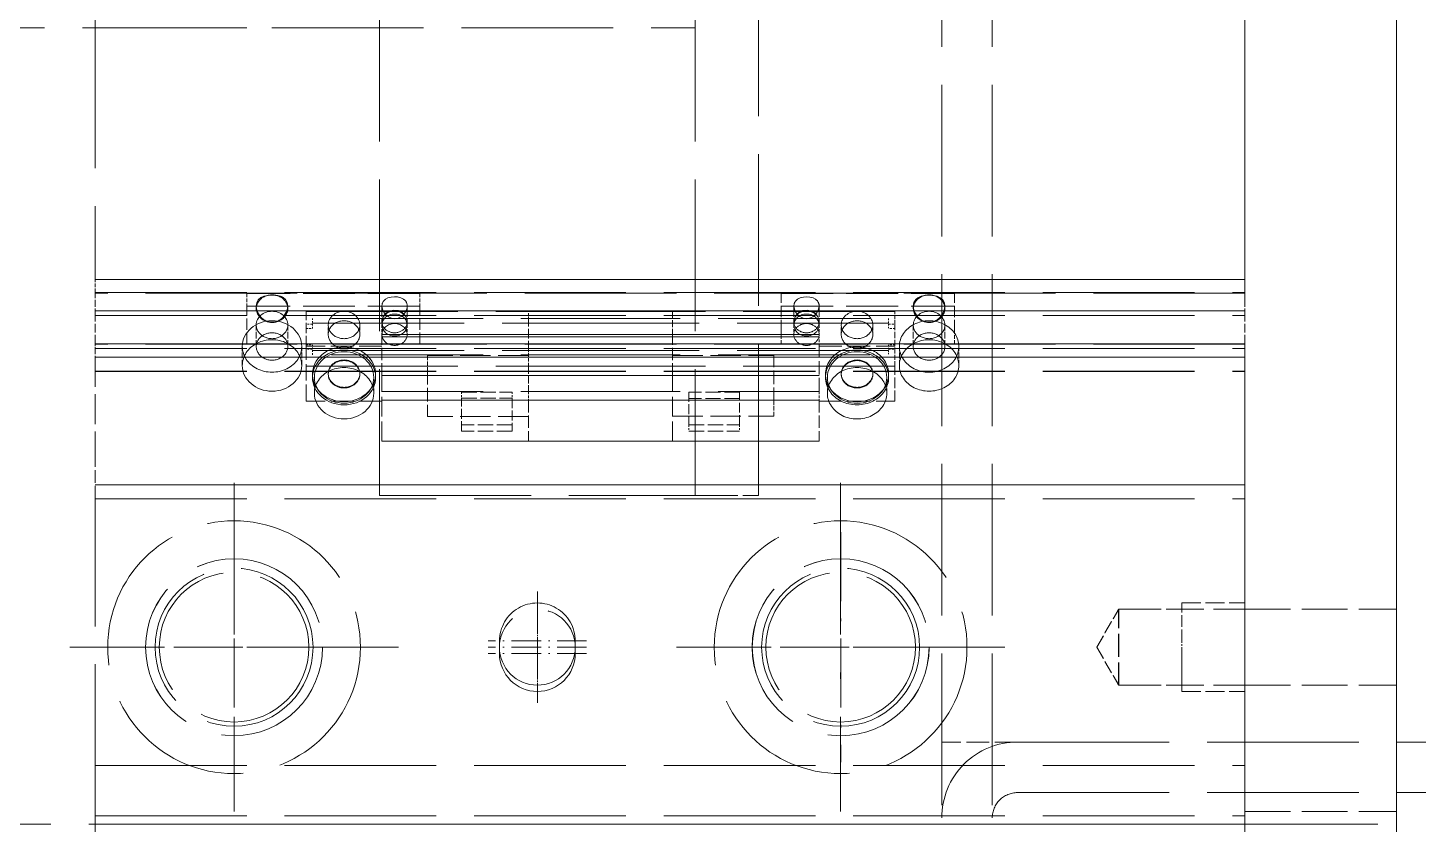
# Model space of a CAD drawing. Extents: x 0 to 18500, y -51 to 3802.
# Drawn here: x 3331 to 3441, y 2669 to 2732 of the extents above; entities that cross this region are included whole.
import ezdxf

# ---------------------------------------------------------------- set-up
doc = ezdxf.new("R2010")
doc.units = 0
doc.header["$MEASUREMENT"] = 0
for name, pattern in [('CENTER-HOKUTO', [23, 20, -1, 1, -1]), ('DASHDOT', [18.5, 12, -3, 0.5, -3]), ('DASHED', [15, 12, -3]), ('HIDDEN-HOKUTO', [3.8, 2.5, -1.3])]:
    doc.linetypes.add(name, pattern=pattern)
doc.layers.add('AM_7', color=2, linetype='CENTER-HOKUTO')
doc.layers.add('AM_HID', color=1, linetype='HIDDEN-HOKUTO')

msp = doc.modelspace()

# ---------------------------------------------------------------- linework, layer by layer
at = {"layer": 'AM_7', "color": 2, "linetype": 'DASHDOT', "lineweight": 13}
for p, q in [((3347.33289, 2695.9902), (3347.33289, 2669.9902)), ((3395.33289, 2695.9902), (3395.33289, 2669.9902)), ((3360.33289, 2682.9902), (3334.33289, 2682.9902)), ((3408.33289, 2682.9902), (3382.33289, 2682.9902))]:
    msp.add_line(p, q, dxfattribs=at)
at = {"layer": 'AM_7', "color": 2, "linetype": 'DASHDOT', "lineweight": 13, "ltscale": 0.455002}
for p, q in [((3347.33582, 2692.09164), (3347.33582, 2673.89157)), ((3395.33582, 2692.09164), (3395.33582, 2673.89157))]:
    msp.add_line(p, q, dxfattribs=at)
at = {"layer": 'AM_7', "color": 2, "linetype": 'DASHDOT', "lineweight": 13, "ltscale": 0.195001}
for p, q in [((3371.33264, 2687.39011), (3371.33264, 2679.59006)), ((3371.33264, 2686.89011), (3371.33264, 2679.09006)), ((3371.33264, 2686.39011), (3371.33264, 2678.59006))]:
    msp.add_line(p, q, dxfattribs=at)
at = {"layer": 'AM_7', "color": 2, "linetype": 'DASHDOT', "lineweight": 13, "ltscale": 0.454999}
for p, q in [((3356.43567, 2682.99167), (3338.23572, 2682.99167)), ((3404.43567, 2682.99155), (3386.23572, 2682.99155))]:
    msp.add_line(p, q, dxfattribs=at)
at = {"layer": 'AM_7', "color": 2, "linetype": 'DASHDOT', "lineweight": 13, "ltscale": 0.194995}
for p, q in [((3375.23255, 2683.49008), (3367.43274, 2683.49008)), ((3375.23255, 2682.99008), (3367.43274, 2682.99008)), ((3375.23255, 2682.49008), (3367.43274, 2682.49008))]:
    msp.add_line(p, q, dxfattribs=at)
at = {"layer": 'AM_HID', "color": 1, "linetype": 'DASHED', "lineweight": 13}
for p, q in [((3403.3324, 2595.48996), (3403.3324, 3145.48996)), ((3407.3324, 2595.48996), (3407.3324, 3145.48996)), ((3439.33264, 3116.99008), (3439.33264, 2623.99008)), ((3427.33264, 3111.99008), (3427.33264, 2628.99008)), ((3439.33264, 3111.99008), (3439.33264, 2628.99008)), ((3358.83264, 2794.99008), (3358.83264, 2694.99008)), ((3383.83264, 2794.99008), (3383.83264, 2694.99008)), ((3388.83264, 2694.99008), (3388.83264, 2794.99008)), ((3388.83264, 2694.99008), (3388.83264, 2794.99008)), ((3336.33264, 2777.88913), (3336.33264, 2712.09103)), ((3427.33264, 2777.88901), (3427.33264, 2712.09103)), ((3305.33264, 2731.99008), (3383.83264, 2731.99008)), ((3336.33264, 2731.99008), (3358.83264, 2731.99008)), ((3427.33264, 2712.09103), (3336.33264, 2712.09103)), ((3336.33289, 2712.09116), (3427.33289, 2712.09116)), ((3427.33557, 2712.0925), (3336.33557, 2712.0925)), ((3336.33582, 2712.09262), (3427.33582, 2712.09262)), ((3336.33264, 2711.05002), (3427.33264, 2711.05002)), ((3427.33264, 2711.0051), (3336.33264, 2711.0051)), ((3336.33289, 2711.05014), (3427.33289, 2711.05014)), ((3427.33289, 2711.00522), (3336.33289, 2711.00522)), ((3336.33557, 2711.05148), (3427.33557, 2711.05148)), ((3427.33557, 2711.00644), (3336.33557, 2711.00644)), ((3336.33582, 2711.05161), (3427.33582, 2711.05161)), ((3427.33582, 2711.00656), (3336.33582, 2711.00656)), ((3336.33264, 2709.59726), (3427.33264, 2709.59726)), ((3336.33264, 2709.23141), (3427.33264, 2709.23141)), ((3427.33289, 2709.59738), (3336.33289, 2709.59738)), ((3336.33289, 2709.23154), (3427.33289, 2709.23154)), ((3336.33557, 2709.59872), (3427.33557, 2709.59872)), ((3336.33557, 2709.23288), (3427.33557, 2709.23276)), ((3427.33582, 2709.59885), (3336.33582, 2709.59885)), ((3336.33582, 2709.233), (3427.33582, 2709.23288)), ((3353.03553, 2709.5466), (3382.03553, 2709.54648)), ((3382.03553, 2708.98715), (3353.53553, 2708.98727)), ((3399.63294, 2709.54526), (3370.63294, 2709.54526)), ((3370.63294, 2708.98593), (3399.13294, 2708.98593)), ((3353.53553, 2708.63718), (3382.03553, 2708.63718)), ((3399.13294, 2708.63596), (3370.63294, 2708.63596)), ((3427.33264, 2707.00046), (3336.33264, 2707.00046)), ((3427.33264, 2706.95505), (3336.33264, 2706.95505)), ((3336.33289, 2707.00058), (3427.33289, 2707.00058)), ((3427.33289, 2706.95517), (3336.33289, 2706.95517)), ((3427.33557, 2707.00192), (3336.33557, 2707.00192)), ((3427.33557, 2706.95651), (3336.33557, 2706.95651)), ((3427.33582, 2707.00204), (3336.33582, 2707.00204)), ((3427.33582, 2706.95663), (3336.33582, 2706.95663)), ((3359.03553, 2707.72958), (3382.03553, 2707.72958)), ((3359.03553, 2707.54648), (3382.03553, 2707.54648)), ((3393.63294, 2707.72824), (3370.63294, 2707.72824)), ((3393.63294, 2707.54526), (3370.63294, 2707.54526)), ((3336.33264, 2706.63339), (3427.33264, 2706.63327)), ((3336.33264, 2705.94174), (3427.33264, 2705.94174)), ((3336.33289, 2706.63339), (3427.33289, 2706.63339)), ((3427.33289, 2705.94186), (3336.33289, 2705.94186)), ((3336.33557, 2706.63474), (3427.33557, 2706.63474)), ((3336.33557, 2705.94321), (3427.33557, 2705.94321)), ((3336.33582, 2706.63486), (3427.33582, 2706.63486)), ((3427.33582, 2705.94321), (3336.33582, 2705.94333)), ((3353.53553, 2706.4758), (3382.03553, 2706.4758)), ((3382.03553, 2706.1257), (3353.53553, 2706.1257)), ((3399.13294, 2706.47446), (3370.63294, 2706.47446)), ((3370.63294, 2706.12448), (3399.13294, 2706.12448)), ((3336.33264, 2704.81467), (3427.33264, 2704.81467)), ((3336.33289, 2704.81479), (3427.33289, 2704.81479)), ((3336.33557, 2704.81613), (3427.33557, 2704.81613)), ((3336.33582, 2704.81625), (3427.33582, 2704.81625)), ((3353.03553, 2705.2164), (3382.03553, 2705.2164)), ((3399.63294, 2705.21506), (3370.63294, 2705.21506)), ((3359.03553, 2704.47958), (3382.03553, 2704.47958)), ((3393.63294, 2704.47824), (3370.63294, 2704.47824)), ((3382.03553, 2703.2164), (3359.03553, 2703.2164)), ((3359.03553, 2702.53342), (3382.03553, 2702.53342)), ((3370.63294, 2703.21506), (3393.63294, 2703.21506)), ((3393.63294, 2702.53207), (3370.63294, 2702.53207)), ((3359.03553, 2699.28342), (3382.03553, 2699.28342)), ((3393.63294, 2699.28207), (3370.63294, 2699.28207)), ((3336.33289, 2695.82773), (3427.33289, 2695.82761)), ((3427.33557, 2695.82895), (3336.33557, 2695.82907)), ((3336.33264, 2669.64011), (3336.33264, 2694.74008)), ((3336.33264, 2694.74008), (3427.33264, 2694.74008)), ((3358.83264, 2694.99008), (3388.83264, 2694.99008)), ((3358.83557, 2694.99155), (3388.83557, 2694.99155)), ((3427.33264, 2669.63998), (3427.33264, 2694.74008)), ((3409.33313, 2675.4902), (3457.33313, 2675.4902)), ((3409.33411, 2675.49081), (3457.33411, 2675.49081)), ((3336.33264, 2673.64011), (3427.33264, 2673.64011)), ((3409.33313, 2671.4902), (3457.33313, 2671.4902)), ((3336.33264, 2669.64011), (3427.33264, 2669.63998)), ((3437.83557, 2668.99155), (3305.33557, 2668.99155)), ((3427.33557, 2668.99155), (3336.33557, 2668.99155))]:
    msp.add_line(p, q, dxfattribs=at)
at = {"layer": 'AM_HID', "color": 1, "linetype": 'DASHED', "lineweight": 13, "ltscale": 0.026025}
for p, q in [((3336.33264, 2711.05002), (3336.33264, 2712.09103)), ((3427.33264, 2711.05002), (3427.33264, 2712.09103))]:
    msp.add_line(p, q, dxfattribs=at)
at = {"layer": 'AM_HID', "color": 1, "linetype": 'DASHED', "lineweight": 13, "ltscale": 0.045465}
for p, q in [((3336.33264, 2709.23141), (3336.33264, 2711.05002)), ((3427.33264, 2709.23141), (3427.33264, 2711.05002)), ((3427.33264, 2704.81467), (3427.33264, 2706.63327))]:
    msp.add_line(p, q, dxfattribs=at)
at = {"layer": 'AM_HID', "color": 1, "linetype": 'DASHED', "lineweight": 13, "ltscale": 0.025}
for p, q in [((3348.33557, 2710.98154), (3348.33557, 2709.98154)), ((3362.03553, 2710.98154), (3362.03553, 2709.98154)), ((3390.63294, 2706.98019), (3390.63294, 2707.98019)), ((3404.33289, 2706.98019), (3404.33289, 2707.98019)), ((3368.33264, 2682.49008), (3368.33264, 2683.49008)), ((3374.33264, 2683.49008), (3374.33264, 2682.49008))]:
    msp.add_line(p, q, dxfattribs=at)
at = {"layer": 'AM_HID', "color": 1, "linetype": 'DASHED', "lineweight": 13, "ltscale": 0.342499}
for p, q in [((3362.03553, 2710.98154), (3348.33557, 2710.98154)), ((3390.63294, 2710.98019), (3404.33289, 2710.98019)), ((3362.03553, 2709.98154), (3348.33557, 2709.98154)), ((3390.63294, 2709.98019), (3404.33289, 2709.98019)), ((3362.03553, 2706.98154), (3348.33557, 2706.98154)), ((3390.63294, 2706.98019), (3404.33289, 2706.98019))]:
    msp.add_line(p, q, dxfattribs=at)
at = {"layer": 'AM_HID', "color": 1, "linetype": 'DASHED', "lineweight": 13, "ltscale": 0.075}
for p, q in [((3390.63294, 2707.98019), (3390.63294, 2710.98019)), ((3404.33289, 2707.98019), (3404.33289, 2710.98019)), ((3348.33557, 2706.98154), (3348.33557, 2709.98154)), ((3362.03553, 2706.98154), (3362.03553, 2709.98154)), ((3422.33264, 2683.49008), (3422.33264, 2686.49008)), ((3422.33264, 2679.99008), (3422.33264, 2682.99008)), ((3422.33264, 2679.49008), (3422.33264, 2682.49008))]:
    msp.add_line(p, q, dxfattribs=at)
at = {"layer": 'AM_HID', "color": 1, "linetype": 'DASHED', "lineweight": 13, "ltscale": 0.058585}
for p, q in [((3336.33264, 2707.00021), (3336.33264, 2709.3436)), ((3427.33264, 2707.00021), (3427.33264, 2709.3436))]:
    msp.add_line(p, q, dxfattribs=at)
at = {"layer": 'AM_HID', "color": 1, "linetype": 'DASHED', "lineweight": 13, "ltscale": 0.005002}
for p, q in [((3349.08557, 2709.78146), (3349.08557, 2709.98154)), ((3351.58557, 2709.78146), (3351.58557, 2709.98154)), ((3401.08289, 2709.78012), (3401.08289, 2709.98019)), ((3403.58289, 2709.78012), (3403.58289, 2709.98019))]:
    msp.add_line(p, q, dxfattribs=at)
at = {"layer": 'AM_HID', "color": 1, "linetype": 'DASHED', "lineweight": 13, "ltscale": 0.068753}
msp.add_line((3353.03553, 2706.79648), (3353.03553, 2709.5466), dxfattribs=at)
at = {"layer": 'AM_HID', "color": 1, "linetype": 'DASHED', "lineweight": 13, "ltscale": 0.008752}
for p, q in [((3353.53553, 2708.98727), (3353.53553, 2708.63718)), ((3399.13294, 2708.55295), (3399.13294, 2708.20285))]:
    msp.add_line(p, q, dxfattribs=at)
at = {"layer": 'AM_HID', "color": 1, "linetype": 'DASHED', "lineweight": 13, "ltscale": 0.03125}
for p, q in [((3359.03553, 2709.98154), (3359.03553, 2708.73154)), ((3361.03553, 2709.98154), (3361.03553, 2708.73154)), ((3391.63294, 2709.98019), (3391.63294, 2708.73019)), ((3393.63294, 2709.98019), (3393.63294, 2708.73019)), ((3353.68543, 2703.08151), (3353.68543, 2704.33151)), ((3358.38538, 2703.08151), (3358.38538, 2704.33151)), ((3394.28284, 2703.08017), (3394.28284, 2704.33017)), ((3398.98279, 2703.08017), (3398.98279, 2704.33017))]:
    msp.add_line(p, q, dxfattribs=at)
at = {"layer": 'AM_HID', "color": 1, "linetype": 'DASHED', "lineweight": 13, "ltscale": 0.013983}
msp.add_line((3370.63294, 2708.98593), (3370.63294, 2709.54526), dxfattribs=at)
at = {"layer": 'AM_HID', "color": 1, "linetype": 'DASHED', "lineweight": 13, "ltscale": 0.062787}
msp.add_line((3370.63294, 2706.47446), (3370.63294, 2708.98593), dxfattribs=at)
at = {"layer": 'AM_HID', "color": 1, "linetype": 'DASHED', "lineweight": 13, "ltscale": 0.045422}
msp.add_line((3382.03553, 2709.54648), (3382.03553, 2707.72958), dxfattribs=at)
at = {"layer": 'AM_HID', "color": 1, "linetype": 'DASHED', "lineweight": 13, "ltscale": 0.010825}
for p, q in [((3399.13294, 2708.98593), (3399.13294, 2708.55295)), ((3353.53553, 2708.20419), (3353.53553, 2708.63718)), ((3399.13294, 2706.90744), (3399.13294, 2706.47446))]:
    msp.add_line(p, q, dxfattribs=at)
at = {"layer": 'AM_HID', "color": 1, "linetype": 'DASHED', "lineweight": 13, "ltscale": 0.024808}
msp.add_line((3399.63294, 2708.55295), (3399.63294, 2709.54526), dxfattribs=at)
at = {"layer": 'AM_HID', "color": 1, "linetype": 'DASHED', "lineweight": 13, "ltscale": 0.042502}
for p, q in [((3349.08557, 2706.78146), (3349.08557, 2708.48154)), ((3351.58557, 2706.78146), (3351.58557, 2708.48154)), ((3401.08289, 2706.78012), (3401.08289, 2708.48019)), ((3403.58289, 2706.78012), (3403.58289, 2708.48019))]:
    msp.add_line(p, q, dxfattribs=at)
at = {"layer": 'AM_HID', "color": 1, "linetype": 'DASHED', "lineweight": 13, "ltscale": 0.0125}
for p, q in [((3353.53553, 2708.55417), (3353.03553, 2708.55417)), ((3353.03553, 2708.20419), (3353.53553, 2708.20419)), ((3399.13294, 2708.55295), (3399.63294, 2708.55295)), ((3399.63294, 2708.20285), (3399.13294, 2708.20285)), ((3353.03553, 2706.90878), (3353.53553, 2706.90878)), ((3399.63294, 2706.90744), (3399.13294, 2706.90744)), ((3353.53553, 2706.55881), (3353.03553, 2706.55881)), ((3399.13294, 2706.55746), (3399.63294, 2706.55746)), ((3365.33557, 2703.18051), (3365.33557, 2702.68051)), ((3369.33557, 2703.18051), (3369.33557, 2702.68051)), ((3383.33289, 2700.58115), (3383.33289, 2700.08115)), ((3387.33289, 2700.58115), (3387.33289, 2700.08115)), ((3422.33264, 2683.49008), (3422.33264, 2682.99008)), ((3422.33264, 2682.99008), (3422.33264, 2682.49008))]:
    msp.add_line(p, q, dxfattribs=at)
at = {"layer": 'AM_HID', "color": 1, "linetype": 'DASHED', "lineweight": 13, "ltscale": 0.01875}
for p, q in [((3354.78553, 2707.73154), (3354.78553, 2708.48154)), ((3357.28553, 2707.73154), (3357.28553, 2708.48154)), ((3359.03553, 2708.48154), (3359.03553, 2707.73154)), ((3361.03553, 2708.48154), (3361.03553, 2707.73154)), ((3391.63294, 2708.48019), (3391.63294, 2707.73019)), ((3393.63294, 2708.48019), (3393.63294, 2707.73019)), ((3395.38294, 2707.73019), (3395.38294, 2708.48019)), ((3397.88294, 2707.73019), (3397.88294, 2708.48019)), ((3393.63294, 2706.79526), (3393.63294, 2707.54526))]:
    msp.add_line(p, q, dxfattribs=at)
at = {"layer": 'AM_HID', "color": 1, "linetype": 'DASHED', "lineweight": 13, "ltscale": 0.041138}
msp.add_line((3399.63294, 2708.55295), (3399.63294, 2706.90744), dxfattribs=at)
at = {"layer": 'AM_HID', "color": 1, "linetype": 'DASHED', "lineweight": 13, "ltscale": 0.009177}
msp.add_line((3336.33264, 2706.63339), (3336.33264, 2707.00046), dxfattribs=at)
at = {"layer": 'AM_HID', "color": 1, "linetype": 'DASHED', "lineweight": 13, "ltscale": 0.0375}
for p, q in [((3347.98548, 2705.28146), (3347.98548, 2706.78146)), ((3352.68543, 2705.28146), (3352.68567, 2706.78146)), ((3399.98279, 2705.28012), (3399.98279, 2706.78012)), ((3404.68274, 2705.28012), (3404.68274, 2706.78012))]:
    msp.add_line(p, q, dxfattribs=at)
at = {"layer": 'AM_HID', "color": 1, "linetype": 'DASHED', "lineweight": 13, "ltscale": 0.108252}
msp.add_line((3353.03553, 2702.4664), (3353.03553, 2706.79648), dxfattribs=at)
at = {"layer": 'AM_HID', "color": 1, "linetype": 'DASHED', "lineweight": 13, "ltscale": 0.15}
for p, q in [((3359.03553, 2706.79648), (3353.03553, 2706.79648)), ((3393.63294, 2706.79526), (3399.63294, 2706.79526)), ((3359.03553, 2702.4664), (3353.03553, 2702.4664)), ((3393.63294, 2702.46506), (3399.63294, 2702.46506)), ((3417.33264, 2679.99008), (3417.33264, 2685.99008)), ((3417.33264, 2679.99008), (3417.33264, 2685.99008)), ((3417.33557, 2679.99155), (3417.33557, 2685.99155)), ((3417.33557, 2679.99155), (3417.33557, 2685.99155)), ((3409.33411, 2675.49081), (3403.33411, 2675.49081))]:
    msp.add_line(p, q, dxfattribs=at)
at = {"layer": 'AM_HID', "color": 1, "linetype": 'DASHED', "lineweight": 13, "ltscale": 0.008749}
for p, q in [((3353.53553, 2706.90878), (3353.53553, 2706.55881)), ((3399.63294, 2706.90744), (3399.63294, 2706.55746)), ((3370.63294, 2706.47446), (3370.63294, 2706.12448)), ((3399.13294, 2706.47446), (3399.13294, 2706.12448))]:
    msp.add_line(p, q, dxfattribs=at)
at = {"layer": 'AM_HID', "color": 1, "linetype": 'DASHED', "lineweight": 13, "ltscale": 0.08125}
for p, q in [((3359.03553, 2704.47958), (3359.03553, 2707.72958)), ((3382.03553, 2704.47958), (3382.03553, 2707.72958)), ((3370.63294, 2702.53207), (3370.63294, 2699.28207)), ((3393.63294, 2702.53207), (3393.63294, 2699.28207))]:
    msp.add_line(p, q, dxfattribs=at)
at = {"layer": 'AM_HID', "color": 1, "linetype": 'DASHED', "lineweight": 13, "ltscale": 0.004575}
msp.add_line((3393.63294, 2707.72824), (3393.63294, 2707.54526), dxfattribs=at)
at = {"layer": 'AM_HID', "color": 1, "linetype": 'DASHED', "lineweight": 13, "ltscale": 0.089505}
msp.add_line((3393.63294, 2703.21506), (3393.63294, 2706.79526), dxfattribs=at)
at = {"layer": 'AM_HID', "color": 1, "linetype": 'DASHED', "lineweight": 13, "ltscale": 0.00918}
msp.add_line((3427.33264, 2706.63327), (3427.33264, 2707.00046), dxfattribs=at)
at = {"layer": 'AM_HID', "color": 1, "linetype": 'DASHED', "lineweight": 13, "ltscale": 0.045468}
msp.add_line((3336.33264, 2704.81467), (3336.33264, 2706.63339), dxfattribs=at)
at = {"layer": 'AM_HID', "color": 1, "linetype": 'DASHED', "lineweight": 13, "ltscale": 0.196158}
for p, q in [((3336.33264, 2705.94174), (3336.33264, 2698.09543)), ((3427.33264, 2705.94174), (3427.33264, 2698.09543))]:
    msp.add_line(p, q, dxfattribs=at)
at = {"layer": 'AM_HID', "color": 1, "linetype": 'DASHED', "lineweight": 13, "ltscale": 0.010828}
msp.add_line((3353.53553, 2706.1257), (3353.53553, 2706.55881), dxfattribs=at)
at = {"layer": 'AM_HID', "color": 1, "linetype": 'DASHED', "lineweight": 13, "ltscale": 0.029999}
msp.add_line((3362.63294, 2706.05515), (3362.63294, 2704.85519), dxfattribs=at)
at = {"layer": 'AM_HID', "color": 1, "linetype": 'DASHED', "lineweight": 13, "ltscale": 0.2}
for p, q in [((3370.63294, 2706.05515), (3362.63294, 2706.05515)), ((3382.03553, 2706.05649), (3390.03553, 2706.05649)), ((3370.63294, 2701.25522), (3362.63294, 2701.25522)), ((3382.03553, 2701.25644), (3390.03553, 2701.25644))]:
    msp.add_line(p, q, dxfattribs=at)
at = {"layer": 'AM_HID', "color": 1, "linetype": 'DASHED', "lineweight": 13, "ltscale": 0.022736}
msp.add_line((3370.63294, 2705.21506), (3370.63294, 2706.12448), dxfattribs=at)
at = {"layer": 'AM_HID', "color": 1, "linetype": 'DASHED', "lineweight": 13, "ltscale": 0.089999}
for p, q in [((3390.03553, 2702.45651), (3390.03553, 2706.05649)), ((3362.63294, 2704.85519), (3362.63294, 2701.25522))]:
    msp.add_line(p, q, dxfattribs=at)
at = {"layer": 'AM_HID', "color": 1, "linetype": 'DASHED', "lineweight": 13, "ltscale": 0.03356}
msp.add_line((3399.63294, 2705.21506), (3399.63294, 2706.55746), dxfattribs=at)
at = {"layer": 'AM_HID', "color": 1, "linetype": 'DASHED', "lineweight": 13, "ltscale": 0.00625}
for p, q in [((3353.53553, 2704.33151), (3353.53553, 2704.58151)), ((3358.53553, 2704.33151), (3358.53553, 2704.58151)), ((3394.13294, 2704.33017), (3394.13294, 2704.58017)), ((3399.13294, 2704.33017), (3399.13294, 2704.58017))]:
    msp.add_line(p, q, dxfattribs=at)
at = {"layer": 'AM_HID', "color": 1, "linetype": 'DASHED', "lineweight": 13, "ltscale": 0.001248}
for p, q in [((3354.78553, 2704.58151), (3354.78553, 2704.63144)), ((3357.28553, 2704.58151), (3357.28553, 2704.63144))]:
    msp.add_line(p, q, dxfattribs=at)
at = {"layer": 'AM_HID', "color": 1, "linetype": 'DASHED', "lineweight": 13, "ltscale": 0.05}
msp.add_line((3370.63294, 2705.21506), (3370.63294, 2703.21506), dxfattribs=at)
at = {"layer": 'AM_HID', "color": 1, "linetype": 'DASHED', "lineweight": 13, "ltscale": 0.001251}
for p, q in [((3395.38294, 2704.58017), (3395.38294, 2704.63022)), ((3397.88294, 2704.58017), (3397.88294, 2704.63022))]:
    msp.add_line(p, q, dxfattribs=at)
at = {"layer": 'AM_HID', "color": 1, "linetype": 'DASHED', "lineweight": 13, "ltscale": 0.06875}
msp.add_line((3399.63294, 2702.46506), (3399.63294, 2705.21506), dxfattribs=at)
at = {"layer": 'AM_HID', "color": 1, "linetype": 'DASHED', "lineweight": 13, "ltscale": 0.129904}
for p, q in [((3359.03553, 2699.28342), (3359.03553, 2704.47958)), ((3382.03553, 2699.28342), (3382.03553, 2704.47958))]:
    msp.add_line(p, q, dxfattribs=at)
at = {"layer": 'AM_HID', "color": 1, "linetype": 'DASHED', "lineweight": 13, "ltscale": 0.1}
for p, q in [((3365.33557, 2703.18051), (3369.33557, 2703.18051)), ((3365.33557, 2702.68051), (3369.33557, 2702.68051)), ((3387.33289, 2703.17917), (3383.33289, 2703.17917)), ((3387.33289, 2702.67917), (3383.33289, 2702.67917)), ((3369.33557, 2700.58249), (3365.33557, 2700.58249)), ((3383.33289, 2700.58115), (3387.33289, 2700.58115)), ((3369.33557, 2700.08237), (3365.33557, 2700.08249)), ((3383.33289, 2700.08115), (3387.33289, 2700.08115))]:
    msp.add_line(p, q, dxfattribs=at)
at = {"layer": 'AM_HID', "color": 1, "linetype": 'DASHED', "lineweight": 13, "ltscale": 0.064951}
for p, q in [((3365.33557, 2700.08249), (3365.33557, 2702.68051)), ((3383.33289, 2703.17917), (3383.33289, 2700.58115)), ((3387.33289, 2700.58115), (3387.33289, 2703.17917))]:
    msp.add_line(p, q, dxfattribs=at)
at = {"layer": 'AM_HID', "color": 1, "linetype": 'DASHED', "lineweight": 13, "ltscale": 0.064954}
msp.add_line((3369.33557, 2702.68051), (3369.33557, 2700.08237), dxfattribs=at)
at = {"layer": 'AM_HID', "color": 1, "linetype": 'DASHED', "lineweight": 13, "ltscale": 0.017075}
for p, q in [((3370.63294, 2703.21506), (3370.63294, 2702.53207)), ((3393.63294, 2703.21506), (3393.63294, 2702.53207))]:
    msp.add_line(p, q, dxfattribs=at)
at = {"layer": 'AM_HID', "color": 1, "linetype": 'DASHED', "lineweight": 13, "ltscale": 0.030002}
msp.add_line((3390.03553, 2701.25644), (3390.03553, 2702.45651), dxfattribs=at)
at = {"layer": 'AM_HID', "color": 1, "linetype": 'DASHED', "lineweight": 13, "ltscale": 0.001675}
msp.add_line((3393.63294, 2702.46506), (3393.63294, 2702.53207), dxfattribs=at)
at = {"layer": 'AM_HID', "color": 1, "linetype": 'DASHED', "lineweight": 13, "ltscale": 0.083884}
for p, q in [((3336.33264, 2694.74008), (3336.33264, 2698.09543)), ((3427.33264, 2694.74008), (3427.33264, 2698.09543))]:
    msp.add_line(p, q, dxfattribs=at)
at = {"layer": 'AM_HID', "color": 1, "linetype": 'DASHED', "lineweight": 13, "ltscale": 0.125}
for p, q in [((3383.83264, 2694.99008), (3388.83264, 2694.99008)), ((3383.83557, 2694.99155), (3388.83557, 2694.99155)), ((3417.33264, 2685.99008), (3422.33264, 2685.99008)), ((3422.33264, 2686.49008), (3427.33264, 2686.49008)), ((3417.33264, 2679.99008), (3422.33264, 2679.99008)), ((3422.33264, 2679.49008), (3427.33264, 2679.49008))]:
    msp.add_line(p, q, dxfattribs=at)
at = {"layer": 'AM_HID', "color": 1, "linetype": 'DASHED', "lineweight": 13, "ltscale": 0.086601}
for p, q in [((3415.60071, 2682.99008), (3417.33264, 2685.99008)), ((3415.60364, 2682.99155), (3417.33557, 2685.99155)), ((3415.60071, 2682.99008), (3417.33264, 2679.99008)), ((3415.60364, 2682.99155), (3417.33557, 2679.99155))]:
    msp.add_line(p, q, dxfattribs=at)
at = {"layer": 'AM_HID', "color": 1, "linetype": 'DASHED', "lineweight": 13, "ltscale": 0.25}
for p, q in [((3417.33557, 2685.99155), (3427.33557, 2685.99155)), ((3417.33557, 2679.99155), (3427.33557, 2679.99155))]:
    msp.add_line(p, q, dxfattribs=at)
at = {"layer": 'AM_HID', "color": 1, "linetype": 'DASHED', "lineweight": 13, "ltscale": 0.3}
for p, q in [((3427.33264, 2685.99008), (3439.33264, 2685.99008)), ((3427.33557, 2685.99155), (3439.33557, 2685.99155)), ((3427.33264, 2679.99008), (3439.33264, 2679.99008)), ((3427.33557, 2679.99155), (3439.33557, 2679.99155)), ((3427.33264, 2669.99008), (3439.33264, 2669.99008)), ((3427.33557, 2669.99155), (3439.33557, 2669.99155))]:
    msp.add_line(p, q, dxfattribs=at)
at = {"layer": 'AM_HID', "color": 1, "linetype": 'DASHED', "lineweight": 13, "ltscale": 0.382498}
for p, q in [((3336.33264, 2654.34006), (3336.33264, 2669.63998)), ((3427.33264, 2654.34006), (3427.33264, 2669.63998))]:
    msp.add_line(p, q, dxfattribs=at)
at = {"layer": 'AM_HID', "color": 1, "linetype": 'DASHED', "lineweight": 13}
for points in [[(3349.45179, 2710.64401), (3349.24866, 2710.46725), (3349.12171, 2710.22812), (3349.08557, 2709.98154)], [(3349.98548, 2710.82077), (3349.69959, 2710.75619), (3349.45179, 2710.64401)], [(3351.58557, 2709.98154), (3351.53723, 2710.2645), (3351.39661, 2710.49765), (3351.21936, 2710.64401)], [(3360.03553, 2710.71359), (3359.76258, 2710.69113), (3359.50891, 2710.62289), (3359.32849, 2710.52927)], [(3360.74256, 2710.52927), (3360.52552, 2710.63644), (3360.27405, 2710.6965), (3360.03553, 2710.71359)], [(3391.92591, 2710.52792), (3392.1427, 2710.6351), (3392.39417, 2710.69528), (3392.63294, 2710.71225)], [(3392.63294, 2710.71225), (3392.90589, 2710.68979), (3393.15955, 2710.62155), (3393.33997, 2710.52792)], [(3401.08289, 2709.98019), (3401.13123, 2710.26328), (3401.27185, 2710.49631), (3401.44886, 2710.64267)], [(3401.44886, 2710.64267), (3401.6969, 2710.75497), (3401.98279, 2710.81943)], [(3402.68274, 2710.81943), (3402.96888, 2710.75497), (3403.21668, 2710.64267)], [(3403.21668, 2710.64267), (3403.4198, 2710.46591), (3403.54651, 2710.2269), (3403.58289, 2709.98019)], [(3349.08557, 2709.98154), (3349.13538, 2709.6644), (3349.27259, 2709.35629), (3349.45179, 2709.11301)], [(3351.21936, 2709.11301), (3351.46595, 2709.48312), (3351.54261, 2709.68747), (3351.58557, 2709.98154)], [(3359.03553, 2709.98154), (3359.07483, 2709.73251), (3359.18421, 2709.49228), (3359.32849, 2709.30453)], [(3361.03553, 2708.73154), (3360.9928, 2709.00217), (3360.87195, 2709.24374), (3360.61975, 2709.48947), (3360.34998, 2709.6174), (3359.9718, 2709.66257), (3359.60071, 2709.57211), (3359.37976, 2709.43674), (3359.19202, 2709.23349), (3359.0719, 2708.98166), (3359.03553, 2708.73154)], [(3359.32849, 2709.30453), (3359.54358, 2709.1279), (3359.79871, 2709.0145), (3360.03553, 2708.98141)], [(3360.03553, 2708.98141), (3360.31067, 2709.02609), (3360.5614, 2709.14987), (3360.74256, 2709.30453)], [(3360.74256, 2709.30453), (3360.92395, 2709.55722), (3361.02283, 2709.84213), (3361.03553, 2709.98154)], [(3391.92566, 2709.30319), (3391.74451, 2709.55588), (3391.64563, 2709.84079), (3391.63294, 2709.98019)], [(3391.63294, 2708.73019), (3391.67566, 2709.00095), (3391.79651, 2709.24252), (3392.04871, 2709.48813), (3392.31848, 2709.61606), (3392.69641, 2709.66135), (3393.06751, 2709.57077), (3393.2887, 2709.43539), (3393.47644, 2709.23215), (3393.59632, 2708.98032), (3393.63294, 2708.73019)], [(3392.63294, 2708.98019), (3392.35779, 2709.02475), (3392.10706, 2709.14853), (3391.92566, 2709.30319)], [(3393.33997, 2709.30319), (3393.12488, 2709.12656), (3392.86975, 2709.01315), (3392.63294, 2708.98019)], [(3393.63294, 2709.98019), (3393.59363, 2709.73117), (3393.48426, 2709.49094), (3393.33997, 2709.30319)], [(3401.44886, 2709.11179), (3401.20252, 2709.48178), (3401.12586, 2709.68625), (3401.08289, 2709.98019)], [(3403.58289, 2709.98019), (3403.53308, 2709.66318), (3403.39588, 2709.35495), (3403.21668, 2709.11179)]]:
    msp.add_lwpolyline(points, dxfattribs=at)
for centre, radius in [((3347.33289, 2682.9902), 10), ((3395.33289, 2682.9902), 10), ((3347.33264, 2682.99008), 7), ((3347.33582, 2682.99167), 7), ((3347.33264, 2682.99008), 6.25), ((3395.33264, 2682.99008), 7), ((3395.33582, 2682.99155), 7), ((3395.33264, 2682.99008), 6.25), ((3347.33264, 2682.99008), 5.9175), ((3395.33264, 2682.99008), 5.9175), ((3371.33264, 2682.99008), 3)]:
    msp.add_circle(centre, radius, dxfattribs=at)
for centre, radius, start, end in [((3350.33557, 2708.27109), 2.57372, 82.183493, 97.8160543), ((3359.67493, 2709.99155), 0.63913, 122.8056538, 180.9045306), ((3360.39612, 2709.99155), 0.63901, 359.0965902, 57.2065841), ((3392.2721, 2709.9902), 0.63902, 122.7934961, 180.9033968), ((3392.99329, 2709.99033), 0.63913, 359.0954553, 57.1942248), ((3402.33289, 2708.26974), 2.5737, 82.1838755, 97.8165325), ((3350.47058, 2710.00534), 1.35373, 221.2088212, 248.9932384), ((3350.20056, 2710.00534), 1.35373, 291.0067292, 318.7911635), ((3402.46692, 2710.00351), 1.3528, 221.2198315, 249.0235167), ((3402.19788, 2710.004), 1.35373, 291.0067292, 318.7911635), ((3350.33557, 2709.68832), 1.00857, 249.6968914, 290.302004), ((3402.33289, 2709.68698), 1.00857, 249.6979774, 290.3030831), ((3371.33264, 2683.49008), 3, 359.9999905, 179.9999913), ((3371.33264, 2682.49008), 3, 179.9999913, 359.9999905), ((3409.33313, 2669.4902), 6, 89.9999888, 179.9999913), ((3409.33313, 2669.4902), 2, 89.9999888, 179.9999913)]:
    msp.add_arc(centre, radius, start, end, dxfattribs=at)
for centre, major_axis, ratio, start_param, end_param in [((3350.33557, 2709.78146), (1.25, 0), 0.866024789, 1.854595492, 3.141597703), ((3350.33557, 2709.78146), (1.25, 0), 0.866024789, 1.287007259, 1.854595492), ((3350.33557, 2709.78146), (1.25, 0), 0.866024789, 0.000005049, 1.287007259), ((3347.38147, 2708.0964), (4.09692, 2.28442), 0.373336356, 0.204678726, 0.455449393), ((3402.33289, 2709.78012), (1.25, 0), 0.866026019, 1.854585394, 3.141587604), ((3402.33289, 2709.78012), (1.25, 0), 0.866026019, 1.286997161, 1.854585394), ((3402.33289, 2709.78012), (1.25, 0), 0.866026019, 6.283180258, 7.570182468), ((3350.33557, 2709.78146), (1.25, 0), 0.866024789, 3.141597703, 4.428599913), ((3350.33557, 2708.48154), (1.25, 0), 0.866024789, 0.00000505, 3.141597702), ((3350.33557, 2709.78146), (1.25, 0), 0.866024789, 4.996188146, 6.283190356), ((3356.03553, 2708.48154), (1.25, 0), 0.866024789, 0.00000505, 3.141597702), ((3360.03553, 2708.73154), (-1, 0), 0.866024789, 3.141597703, 6.283190356), ((3360.03553, 2708.48154), (1, 0), 0.866024789, 0.00000505, 3.141597702), ((3392.63294, 2708.73019), (-1, 0), 0.866026019, 3.141587604, 6.283180258), ((3392.63294, 2708.48019), (1, 0), 0.866026019, 6.283180259, 9.424772911), ((3396.63294, 2708.48019), (1.25, 0), 0.866026019, 6.283180259, 9.424772911), ((3402.33289, 2709.78012), (1.25, 0), 0.866026019, 3.141587604, 4.428589815), ((3402.33289, 2708.48019), (1.25, 0), 0.866026019, 6.283180259, 9.424772911), ((3402.33289, 2709.78012), (1.25, 0), 0.866026019, 4.996178048, 6.283180258), ((3350.33557, 2706.78146), (-2.3501, 0), 0.866024789, 3.141597703, 6.283190356), ((3350.33557, 2708.48154), (1.25, 0), 0.866024789, 3.141597702, 6.283190357), ((3350.33557, 2706.78146), (1.25, 0), 0.866024789, 0.000005049, 3.141597703), ((3350.33557, 2709.78146), (1.25, 0), 0.866024789, 4.428599913, 4.996188146), ((3356.03553, 2707.73154), (1.25, 0), 0.866024789, 0.000005049, 3.141597703), ((3356.03553, 2708.48154), (1.25, 0), 0.866024789, 3.141597702, 6.283190357), ((3360.03553, 2707.73154), (-1, 0), 0.866024789, 3.141597703, 6.283190356), ((3360.03553, 2708.73154), (-1, 0), 0.866024789, 0.000005049, 3.141597703), ((3360.03553, 2708.48154), (1, 0), 0.866024789, 3.141597703, 6.283190356), ((3392.63294, 2708.73019), (-1, 0), 0.866026019, 6.283180258, 9.424772912), ((3392.63294, 2708.48019), (1, 0), 0.866026019, 3.141587604, 6.283180258), ((3392.63294, 2707.73019), (-1, 0), 0.866026019, 3.141587604, 6.283180258), ((3396.63294, 2707.73019), (1.25, 0), 0.866026019, 6.283180258, 9.424772912), ((3396.63294, 2708.48019), (-1.25, 0), 0.866026019, 6.283180258, 9.424772912), ((3402.33289, 2706.78012), (-2.3501, 0), 0.866026019, 3.141587604, 6.283180258), ((3402.33289, 2708.48019), (-1.25, 0), 0.866026019, 6.283180258, 9.424772912), ((3402.33289, 2706.78012), (1.25, 0), 0.866026019, 6.283180258, 9.424772912), ((3402.33289, 2709.78012), (1.25, 0), 0.866026019, 4.428589815, 4.996178048), ((3350.33557, 2705.28146), (2.3501, 0), 0.866024789, 0.000005049, 3.141597703), ((3350.33557, 2706.78146), (-2.3501, 0), 0.866024789, 0.000005049, 3.141597703), ((3350.33557, 2706.78146), (-1.25, 0), 0.866024789, 0.000005049, 3.141597703), ((3356.03553, 2704.58151), (-2.5, 0), 0.866024789, 3.141597703, 6.283190356), ((3356.03553, 2707.73154), (-1.25, 0), 0.866024789, 0.000005049, 3.141597703), ((3360.03553, 2707.73154), (-1, 0), 0.866024789, 0.000005049, 3.141597703), ((3392.63294, 2707.73019), (1, 0), 0.866026019, 3.141587604, 6.283180258), ((3396.63294, 2704.58017), (-2.5, 0), 0.866026019, 3.141587604, 6.283180258), ((3396.63294, 2707.73019), (1.25, 0), 0.866026019, 3.141587604, 6.283180258), ((3402.33289, 2706.78012), (-2.3501, 0), 0.866026019, 6.283180258, 9.424772912), ((3402.33289, 2705.28012), (2.3501, 0), 0.866026019, 6.283180258, 9.424772912), ((3402.33289, 2706.78012), (1.25, 0), 0.866026019, 3.141587604, 6.283180258), ((3356.03553, 2704.33151), (2.5, 0), 0.866024789, 0.000005049, 3.141597703), ((3356.03553, 2704.33151), (-2.3501, 0), 0.866024789, 3.141597703, 6.283190356), ((3356.03553, 2704.63144), (-1.25, 0), 0.866024789, 3.141597703, 6.283190356), ((3356.03553, 2704.58151), (-1.25, 0), 0.866024789, 3.141597703, 6.283190356), ((3396.63294, 2704.33017), (2.5, 0), 0.866026019, 6.283180258, 9.424772912), ((3396.63294, 2704.33017), (-2.3501, 0), 0.866026019, 3.141587605, 6.283180258), ((3396.63294, 2704.63022), (-1.25, 0), 0.866026019, 3.141587604, 6.283180258), ((3396.63294, 2704.58017), (1.25, 0), 0.866026019, 6.283180258, 9.424772912), ((3350.33557, 2705.28146), (2.3501, 0), 0.866024789, 3.141597703, 6.283190356), ((3356.03553, 2704.58151), (-2.5, 0), 0.866024789, 0.000005049, 3.141597703), ((3356.03553, 2703.08151), (2.3501, 0), 0.866024789, 0.000005049, 3.141597703), ((3356.03553, 2704.63144), (-1.25, 0), 0.866024789, 0.000005049, 3.141597703), ((3356.03553, 2704.58151), (1.25, 0), 0.866024789, 3.141597703, 6.283190356), ((3396.63294, 2704.58017), (-2.5, 0), 0.866026019, 6.283180258, 9.424772912), ((3396.63294, 2703.08017), (-2.3501, 0), 0.866026019, 3.141587604, 6.283180258), ((3396.63294, 2704.63022), (-1.25, 0), 0.866026019, 6.283180258, 9.424772912), ((3396.63294, 2704.58017), (1.25, 0), 0.866026019, 3.141587604, 6.283180258), ((3402.33289, 2705.28012), (-2.3501, 0), 0.866026019, 6.283180258, 9.424772912), ((3356.03553, 2704.33151), (2.5, 0), 0.866024789, 3.141597703, 6.283190356), ((3356.03553, 2704.33151), (-2.3501, 0), 0.866024789, 0.00000505, 3.141597702), ((3396.63294, 2704.33017), (-2.5, 0), 0.866026019, 6.283180258, 9.424772912), ((3396.63294, 2704.33017), (-2.3501, 0), 0.866026019, 6.283180258, 9.424772911), ((3356.03553, 2703.08151), (2.3501, 0), 0.866024789, 3.141597703, 6.283190356), ((3396.63294, 2703.08017), (-2.3501, 0), 0.866026019, 6.283180258, 9.424772912)]:
    msp.add_ellipse(centre, major_axis=major_axis, ratio=ratio, start_param=start_param, end_param=end_param, dxfattribs=at)

doc.saveas('drawing.dxf')
